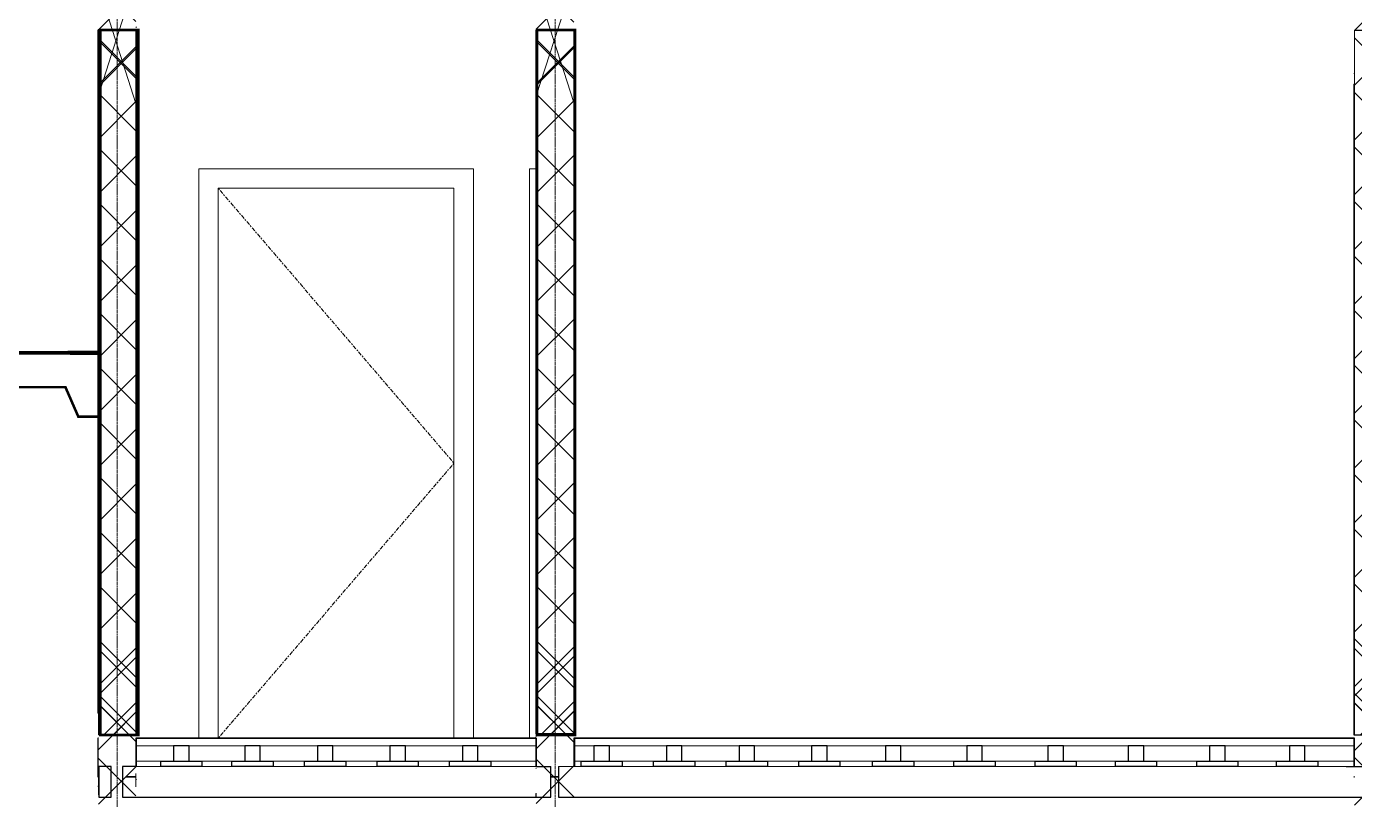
# Model space of a CAD drawing. Header units: inches. Extents: x -2431 to 214825, y 3 to 92804.
# Drawn here: x 163076 to 168230, y 32803 to 35803 of the extents above; entities that cross this region are included whole.
import ezdxf

# ---------------------------------------------------------------- set-up
doc = ezdxf.new("R2010")
doc.units = ezdxf.units.IN
doc.header["$MEASUREMENT"] = 0
doc.linetypes.add('Линия сетки', pattern=[22.224999999999994, 12.7, -3.174999999999999, 3.174999999999999, -3.174999999999999])
doc.linetypes.add('Центр', pattern=[31.749999999999996, 6.349999999999999, -4.7625, 15.875, -4.7625])
for name, color, linetype, lineweight in [('A-DOOR', 250, 'Continuous', 9), ('A-DOOR-FRAM', 250, 'Continuous', 18), ('A-FLOR', 250, 'Continuous', 9), ('A-WALL', 250, 'Continuous', 9), ('A-WALL-PATT', 250, 'Continuous', 25), ('S-GRID', 250, 'Continuous', 9)]:
    doc.layers.add(name, color=color, linetype=linetype, lineweight=lineweight)
pattern_1 = [(45, (164716.2814225166, 29690.74681734701), (-251.4471713899363, 251.4471713899363), []), (45, (164716.2814225166, 30071.74681734701), (-251.4471713899363, 251.4471713899363), [])]
pattern_2 = [(45, (164716.2814225166, 29690.74681734701), (-106.0660171779821, 106.0660171779821), []), (135, (164716.2814225166, 29690.74681734701), (-106.0660171779821, -106.0660171779821), [])]
pattern_3 = [(45, (164716.2814225166, 29090.74681734701), (-251.4471713899363, 251.4471713899363), []), (45, (164716.2814225166, 29471.74681734701), (-251.4471713899363, 251.4471713899363), [])]
pattern_4 = [(45, (164716.2814225166, 29090.74681734701), (-106.0660171779821, 106.0660171779821), []), (135, (164716.2814225166, 29090.74681734701), (-106.0660171779821, -106.0660171779821), [])]

# ---------------------------------------------------------------- blocks, each defined once
blk = doc.blocks.new('Одиночные-Щитовые - 0915 x 2134 мм-348962-Сечение 0')
at = {"layer": 'A-DOOR', "linetype": 'Центр'}
for p, q in [((-5142.589691944655, 2134), (-4227.589691944655, 1067)), ((-4227.589691944655, 1067), (-5142.589691944656, -1.353583911622991e-13))]:
    blk.add_line(p, q, dxfattribs=at)
at = {"layer": 'A-DOOR-FRAM', "lineweight": 9}
for p, q in [((-5218.589691944656, 2209.999999999999), (-5218.589691944656, 0)), ((-4151.589691944657, 2209.999999999999), (-5218.589691944656, 2209.999999999999)), ((-4151.589691944657, 0), (-4151.589691944657, 2209.999999999999)), ((-5142.589691944656, 0), (-5142.589691944656, 2134.000000000002)), ((-5142.589691944656, 2134.000000000002), (-4227.589691944657, 2134.000000000002)), ((-4227.589691944657, 2134.000000000002), (-4227.589691944657, 0))]:
    blk.add_line(p, q, dxfattribs=at)
blk = doc.blocks.new('Одиночные-Щитовые - 0915 x 2134 мм-348958-Сечение 0')
at = {"layer": 'A-DOOR-FRAM', "lineweight": 9}
for p, q in [((-3935.089691944609, 0), (-3935.089691944609, 2209.999999999999)), ((-3935.089691944609, 2209.999999999999), (-3910.089691944614, 2209.999999999999))]:
    blk.add_line(p, q, dxfattribs=at)

msp = doc.modelspace()

# ---------------------------------------------------------------- hatches: boundary and pattern name
at = {"layer": 'A-WALL-PATT', "lineweight": 9}
h = msp.add_hatch(dxfattribs=at)
h.set_pattern_fill('FP_3', color=256, style=0, pattern_type=2)
h.set_pattern_definition(pattern_3)
h.paths.add_polyline_path([(163352.447730572, 33040.74681734707), (163354.447730572, 33040.74681734707), (163354.447730572, 36640.74681734707), (163352.447730572, 36640.74681734707), (163352.447730572, 33818.3510352773)], flags=0)
h = msp.add_hatch(dxfattribs=at)
h.set_pattern_fill('FP_3', color=256, style=0, pattern_type=2)
h.set_pattern_definition(pattern_3)
h.paths.add_polyline_path([(163500.447730572, 33040.74681734707), (163502.447730572, 33040.74681734707), (163502.447730572, 36640.74681734707), (163500.447730572, 36640.74681734707), (163500.447730572, 33818.3510352773)], flags=0)
h = msp.add_hatch(dxfattribs=at)
h.set_pattern_fill('FP_3', color=256, style=0, pattern_type=2)
h.set_pattern_definition(pattern_3)
h.paths.add_polyline_path([(165052.447730572, 33040.74681734707), (165054.447730572, 33040.74681734707), (165054.447730572, 36640.74681734707), (165052.447730572, 36640.74681734707), (165052.447730572, 35577.03638742311)], flags=0)
h = msp.add_hatch(dxfattribs=at)
h.set_pattern_fill('FP_3', color=256, style=0, pattern_type=2)
h.set_pattern_definition(pattern_3)
h.paths.add_polyline_path([(165200.447730572, 33040.74681734707), (165202.447730572, 33040.74681734707), (165202.447730572, 36640.74681734707), (165200.447730572, 36640.74681734707), (165200.447730572, 35577.03638742311)], flags=0)
h = msp.add_hatch(dxfattribs=at)
h.set_pattern_fill('FP_3', color=256, style=0, pattern_type=2)
h.set_pattern_definition(pattern_3)
h.paths.add_polyline_path([(168228.3306247166, 33040.74681734707), (168230.3306247166, 33040.74681734707), (168230.3306247166, 36640.74681734707), (168228.3306247166, 36640.74681734707), (168228.3306247166, 35577.03638742311)], flags=0)
h = msp.add_hatch(dxfattribs=at)
h.set_pattern_fill('FP_2', color=256, style=0, pattern_type=2)
h.set_pattern_definition(pattern_4)
h.paths.add_polyline_path([(163500.447730572, 36388.9989342253), (163354.447730572, 36388.9989342253), (163354.447730572, 33053.20426850743), (163500.447730572, 33053.20426850743)])
h.paths.add_polyline_path([(163355.883689857, 36490.74681734707), (163404.2844127769, 36490.74681734707), (163404.2844127769, 36530.74681734713), (163355.883689857, 36530.74681734713)])
h = msp.add_hatch(dxfattribs=at)
h.set_pattern_fill('FP_2', color=256, style=0, pattern_type=2)
h.set_pattern_definition(pattern_4)
h.paths.add_polyline_path([(165200.447730572, 36388.9989342225), (165054.447730572, 36388.9989342225), (165054.447730572, 33056.89903738286), (165200.4477305721, 33056.89903738291)])
h = msp.add_hatch(dxfattribs=at)
h.set_pattern_fill('FP_2', color=256, style=0, pattern_type=2)
h.set_pattern_definition(pattern_4)
h.paths.add_polyline_path([(168376.3306247166, 36388.9989342253), (168230.3306247166, 36388.9989342253), (168230.3306247166, 33053.20426850743), (168376.3306247166, 33053.20426850743)])
h = msp.add_hatch(dxfattribs=at)
h.set_pattern_fill('FP_3', color=256, style=0, pattern_type=2)
h.set_pattern_definition(pattern_1)
h.paths.add_polyline_path([(163352.447730572, 30040.74681734707), (163354.447730572, 30040.74681734707), (163354.447730572, 33640.74681734707), (163352.447730572, 33640.74681734707), (163352.447730572, 30900.98033098568)], flags=0)
h = msp.add_hatch(dxfattribs=at)
h.set_pattern_fill('FP_3', color=256, style=0, pattern_type=2)
h.set_pattern_definition(pattern_1)
h.paths.add_polyline_path([(163500.447730572, 30040.74681734707), (163502.447730572, 30040.74681734707), (163502.447730572, 33640.74681734707), (163500.447730572, 33640.74681734707), (163500.447730572, 30900.98033098568)], flags=0)
h = msp.add_hatch(dxfattribs=at)
h.set_pattern_fill('FP_3', color=256, style=0, pattern_type=2)
h.set_pattern_definition(pattern_1)
h.paths.add_polyline_path([(165052.447730572, 30040.74681734707), (165054.447730572, 30040.74681734707), (165054.447730572, 33640.74681734707), (165052.447730572, 33640.74681734707), (165052.447730572, 32659.66568313149)], flags=0)
h = msp.add_hatch(dxfattribs=at)
h.set_pattern_fill('FP_3', color=256, style=0, pattern_type=2)
h.set_pattern_definition(pattern_1)
h.paths.add_polyline_path([(165200.447730572, 30040.74681734707), (165202.447730572, 30040.74681734707), (165202.447730572, 33640.74681734707), (165200.447730572, 33640.74681734707), (165200.447730572, 32659.66568313149)], flags=0)
h = msp.add_hatch(dxfattribs=at)
h.set_pattern_fill('FP_3', color=256, style=0, pattern_type=2)
h.set_pattern_definition(pattern_1)
h.paths.add_polyline_path([(168228.3306247166, 30040.74681734707), (168230.3306247166, 30040.74681734707), (168230.3306247166, 33640.74681734707), (168228.3306247166, 33640.74681734707), (168228.3306247166, 32659.66568313149)], flags=0)
h = msp.add_hatch(dxfattribs=at)
h.set_pattern_fill('FP_2', color=256, style=0, pattern_type=2)
h.set_pattern_definition(pattern_2)
h.paths.add_polyline_path([(163500.447730572, 33388.9989342253), (163354.447730572, 33388.9989342253), (163354.447730572, 30053.20426850743), (163500.447730572, 30053.20426850743)])
h.paths.add_polyline_path([(163355.883689857, 33490.74681734707), (163404.2844127769, 33490.74681734707), (163404.2844127769, 33530.74681734713), (163355.883689857, 33530.74681734713)])
h = msp.add_hatch(dxfattribs=at)
h.set_pattern_fill('FP_2', color=256, style=0, pattern_type=2)
h.set_pattern_definition(pattern_2)
h.paths.add_polyline_path([(168376.3306247166, 33388.9989342253), (168230.3306247166, 33388.9989342253), (168230.3306247166, 30053.20426850743), (168376.3306247166, 30053.20426850743)])
h.paths.add_polyline_path([(168230.3306247165, 33490.74681734707), (168282.1610656981, 33490.74681734707), (168282.1610656981, 33530.74681734713), (168230.3306247166, 33530.74681734707)])
h = msp.add_hatch(dxfattribs=at)
h.set_pattern_fill('FP_2', color=256, style=0, pattern_type=2)
h.set_pattern_definition(pattern_2)
h.paths.add_polyline_path([(165200.447730572, 33388.99893422244), (165054.447730572, 33388.99893422244), (165054.447730572, 30056.89903738286), (165200.4477305721, 30056.89903738291)])

# ---------------------------------------------------------------- linework, layer by layer
for p, q in [((163502.447730572, 35788.9989342253), (163352.447730572, 35788.9989342253)), ((165054.447730572, 35788.9989342225), (165052.447730572, 35788.9989342225)), ((165054.447730572, 35788.9989342225), (165200.447730572, 35788.9989342225)), ((165200.447730572, 35788.9989342225), (165202.4477305721, 35788.99893422244)), ((168230.3306247166, 35788.9989342253), (168378.3306247166, 35788.9989342253)), ((163502.447730572, 33053.20426850743), (163354.447730572, 33053.20426850743)), ((168228.3306247166, 33053.20426850743), (168378.3306247166, 33053.20426850743)), ((163502.447730572, 33040.74681734707), (165054.4477305721, 33040.74681734707)), ((163646.5718784914, 33010.74681734992), (163646.5718784914, 32950.74681734992)), ((163706.5718784914, 33010.74681734992), (163646.5718784914, 33010.74681734992)), ((163706.5718784913, 33010.74681734992), (163646.5718784913, 33010.74681734992)), ((163646.5718784913, 33010.74681734992), (163646.5718784913, 32950.74681734992)), ((163706.5718784914, 32950.74681734992), (163706.5718784914, 33010.74681734992)), ((163706.5718784913, 32950.74681734992), (163706.5718784913, 33010.74681734992)), ((163982.9419795679, 33010.74681734986), (163922.9419795679, 33010.74681734986)), ((163922.9419795679, 33010.74681734986), (163922.9419795679, 32950.74681734986)), ((163982.9419795678, 33010.74681734986), (163922.9419795678, 33010.74681734986)), ((163922.9419795678, 33010.74681734986), (163922.9419795678, 32950.74681734986)), ((163982.9419795679, 32950.74681734986), (163982.9419795679, 33010.74681734986)), ((163982.9419795678, 32950.74681734986), (163982.9419795678, 33010.74681734986)), ((164264.5829941634, 33010.74681734986), (164204.5829941634, 33010.74681734986)), ((164204.5829941634, 33010.74681734986), (164204.5829941634, 32950.74681734986)), ((164264.5829941633, 33010.74681734986), (164204.5829941633, 33010.74681734986)), ((164204.5829941633, 33010.74681734986), (164204.5829941633, 32950.74681734986)), ((164264.5829941634, 32950.74681734986), (164264.5829941634, 33010.74681734986)), ((164264.5829941633, 32950.74681734986), (164264.5829941633, 33010.74681734986)), ((164546.2240087591, 33010.7468173526), (164486.2240087591, 33010.7468173526)), ((164486.2240087591, 33010.7468173526), (164486.2240087591, 32950.7468173526)), ((164546.224008759, 33010.7468173526), (164486.224008759, 33010.7468173526)), ((164486.224008759, 33010.7468173526), (164486.224008759, 32950.7468173526)), ((164546.2240087591, 32950.7468173526), (164546.2240087591, 33010.7468173526)), ((164546.224008759, 32950.7468173526), (164546.224008759, 33010.7468173526)), ((164827.8650233546, 33010.74681735528), (164767.8650233546, 33010.74681735528)), ((164767.8650233546, 33010.74681735528), (164767.8650233546, 32950.74681735528)), ((164827.8650233545, 33010.74681735528), (164767.8650233545, 33010.74681735528)), ((164767.8650233545, 33010.74681735528), (164767.8650233545, 32950.74681735528)), ((164827.8650233546, 32950.74681735528), (164827.8650233546, 33010.74681735528)), ((164827.8650233545, 32950.74681735528), (164827.8650233545, 33010.74681735528)), ((165052.447730572, 33040.74681734707), (165054.447730572, 33040.74681734707)), ((165054.4477305721, 33040.74681734707), (165054.4477305721, 32930.74681734707)), ((165054.447730572, 33040.74681734707), (165054.4477305721, 32930.74681734707)), ((165202.447730572, 33040.74681734713), (168228.3306247167, 33040.74681734707)), ((165202.447730572, 33040.74681734713), (168228.3306247166, 33040.74681734707)), ((165202.447730572, 33040.74681734707), (165202.4477305721, 32930.74681734713)), ((165202.4477305721, 33040.74681734707), (165202.4477305722, 32930.74681734713)), ((165338.0829941637, 33010.74681734986), (165278.0829941637, 33010.74681734986)), ((165278.0829941637, 33010.74681734986), (165278.0829941637, 32950.74681734986)), ((165338.0829941636, 33010.74681734986), (165278.0829941636, 33010.74681734986)), ((165278.0829941636, 33010.74681734986), (165278.0829941636, 32950.74681734986)), ((165338.0829941637, 32950.74681734986), (165338.0829941637, 33010.74681734986)), ((165338.0829941636, 32950.74681734986), (165338.0829941636, 33010.74681734986)), ((165619.7240087592, 33010.74681734986), (165559.7240087592, 33010.74681734986)), ((165559.7240087592, 33010.74681734986), (165559.7240087592, 32950.74681734986)), ((165619.7240087591, 33010.74681734986), (165559.7240087591, 33010.74681734986)), ((165559.7240087591, 33010.74681734986), (165559.7240087591, 32950.74681734986)), ((165619.7240087592, 32950.74681734986), (165619.7240087592, 33010.74681734986)), ((165619.7240087591, 32950.74681734986), (165619.7240087591, 33010.74681734986)), ((165901.3650233548, 33010.7468173526), (165841.3650233548, 33010.7468173526)), ((165841.3650233548, 33010.7468173526), (165841.3650233548, 32950.7468173526)), ((165901.3650233547, 33010.7468173526), (165841.3650233547, 33010.7468173526)), ((165841.3650233547, 33010.7468173526), (165841.3650233547, 32950.7468173526)), ((165901.3650233548, 32950.7468173526), (165901.3650233548, 33010.7468173526)), ((165901.3650233547, 32950.7468173526), (165901.3650233547, 33010.7468173526)), ((166183.0060379503, 33010.74681735528), (166123.0060379503, 33010.74681735528)), ((166123.0060379503, 33010.74681735528), (166123.0060379503, 32950.74681735528)), ((166183.0060379502, 33010.74681735528), (166123.0060379502, 33010.74681735528)), ((166123.0060379502, 33010.74681735528), (166123.0060379502, 32950.74681735528)), ((166183.0060379503, 32950.74681735528), (166183.0060379503, 33010.74681735528)), ((166183.0060379502, 32950.74681735528), (166183.0060379502, 33010.74681735528)), ((166469.5887451678, 33010.74681734707), (166409.5887451678, 33010.74681734707)), ((166409.5887451678, 33010.74681734707), (166409.5887451678, 32950.74681734707)), ((166469.5887451677, 33010.74681734707), (166409.5887451677, 33010.74681734707)), ((166409.5887451677, 33010.74681734707), (166409.5887451677, 32950.74681734707)), ((166469.5887451678, 32950.74681734707), (166469.5887451678, 33010.74681734707)), ((166469.5887451677, 32950.74681734707), (166469.5887451677, 33010.74681734707)), ((166785.0887451678, 33010.74681734608), (166725.0887451678, 33010.74681734608)), ((166725.0887451678, 33010.74681734608), (166725.0887451678, 32950.74681734608)), ((166785.0887451677, 33010.74681734602), (166725.0887451677, 33010.74681734602)), ((166725.0887451677, 33010.74681734602), (166725.0887451677, 32950.74681734608)), ((166785.0887451678, 32950.74681734608), (166785.0887451678, 33010.74681734608)), ((166785.0887451677, 32950.74681734608), (166785.0887451677, 33010.74681734602)), ((167100.5887451678, 33010.74681734707), (167040.5887451678, 33010.74681734707)), ((167040.5887451678, 33010.74681734707), (167040.5887451678, 32950.74681734707)), ((167100.5887451677, 33010.74681734707), (167040.5887451677, 33010.74681734707)), ((167040.5887451677, 33010.74681734707), (167040.5887451677, 32950.74681734707)), ((167100.5887451678, 32950.74681734707), (167100.5887451678, 33010.74681734707)), ((167100.5887451677, 32950.74681734707), (167100.5887451677, 33010.74681734707)), ((167412.5743739889, 33010.74681734608), (167352.5743739889, 33010.74681734608)), ((167352.5743739889, 33010.74681734608), (167352.5743739889, 32950.74681734608)), ((167412.5743739888, 33010.74681734602), (167352.5743739888, 33010.74681734602)), ((167352.5743739888, 33010.74681734602), (167352.5743739888, 32950.74681734608)), ((167412.5743739889, 32950.74681734608), (167412.5743739889, 33010.74681734608)), ((167412.5743739888, 32950.74681734608), (167412.5743739888, 33010.74681734602)), ((167728.0743739889, 33010.74681734707), (167668.0743739889, 33010.74681734707)), ((167668.0743739889, 33010.74681734707), (167668.0743739889, 32950.74681734707)), ((167728.0743739888, 33010.74681734707), (167668.0743739888, 33010.74681734707)), ((167668.0743739888, 33010.74681734707), (167668.0743739888, 32950.74681734707)), ((167728.0743739889, 32950.74681734707), (167728.0743739889, 33010.74681734707)), ((167728.0743739888, 32950.74681734707), (167728.0743739888, 33010.74681734707)), ((168037.6963365099, 33010.74681734701), (167977.6963365099, 33010.74681734701)), ((167977.6963365099, 33010.74681734701), (167977.6963365099, 32950.74681734701)), ((168037.6963365099, 32950.74681734701), (168037.6963365099, 33010.74681734701)), ((163596.5718784914, 32950.74681734992), (163756.5718784914, 32950.74681734992)), ((163596.5718784914, 32930.74681734992), (163596.5718784914, 32950.74681734992)), ((163596.5718784913, 32950.74681734992), (163756.5718784913, 32950.74681734992)), ((163596.5718784913, 32930.74681734992), (163596.5718784913, 32950.74681734992)), ((163646.5718784914, 32950.74681734992), (163706.5718784914, 32950.74681734992)), ((163646.5718784913, 32950.74681734992), (163706.5718784913, 32950.74681734992)), ((163756.5718784914, 32950.74681734992), (163756.5718784914, 32930.74681734992)), ((163756.5718784913, 32950.74681734992), (163756.5718784913, 32930.74681734992)), ((163872.9419795679, 32950.74681734986), (164032.9419795679, 32950.74681734986)), ((163872.9419795679, 32930.74681734986), (163872.9419795679, 32950.74681734986)), ((163872.9419795678, 32930.74681734986), (163872.9419795678, 32950.74681734986)), ((163872.9419795678, 32950.74681734986), (164032.9419795678, 32950.74681734986)), ((163922.9419795679, 32950.74681734986), (163982.9419795679, 32950.74681734986)), ((163922.9419795678, 32950.74681734986), (163982.9419795678, 32950.74681734986)), ((164032.9419795679, 32950.74681734986), (164032.9419795679, 32930.74681734986)), ((164032.9419795678, 32950.74681734986), (164032.9419795678, 32930.74681734986)), ((164154.5829941634, 32950.74681734986), (164314.5829941634, 32950.74681734986)), ((164154.5829941634, 32930.74681734986), (164154.5829941634, 32950.74681734986)), ((164154.5829941633, 32950.74681734986), (164314.5829941633, 32950.74681734986)), ((164154.5829941633, 32930.74681734986), (164154.5829941633, 32950.74681734986)), ((164204.5829941634, 32950.74681734986), (164264.5829941634, 32950.74681734986)), ((164204.5829941633, 32950.74681734986), (164264.5829941633, 32950.74681734986)), ((164314.5829941634, 32950.74681734986), (164314.5829941634, 32930.74681734986)), ((164314.5829941633, 32950.74681734986), (164314.5829941633, 32930.74681734986)), ((164436.2240087591, 32950.7468173526), (164596.2240087591, 32950.7468173526)), ((164436.2240087591, 32930.7468173526), (164436.2240087591, 32950.7468173526)), ((164436.224008759, 32950.7468173526), (164596.224008759, 32950.7468173526)), ((164436.224008759, 32930.7468173526), (164436.224008759, 32950.7468173526)), ((164486.2240087591, 32950.7468173526), (164546.2240087591, 32950.7468173526)), ((164486.224008759, 32950.7468173526), (164546.224008759, 32950.7468173526)), ((164596.2240087591, 32950.7468173526), (164596.2240087591, 32930.7468173526)), ((164596.224008759, 32950.7468173526), (164596.224008759, 32930.7468173526)), ((164717.8650233546, 32950.74681735528), (164877.8650233546, 32950.74681735528)), ((164717.8650233546, 32930.74681735528), (164717.8650233546, 32950.74681735528)), ((164717.8650233545, 32950.74681735528), (164877.8650233545, 32950.74681735528)), ((164717.8650233545, 32930.74681735528), (164717.8650233545, 32950.74681735528)), ((164767.8650233546, 32950.74681735528), (164827.8650233546, 32950.74681735528)), ((164767.8650233545, 32950.74681735528), (164827.8650233545, 32950.74681735528)), ((164877.8650233546, 32950.74681735528), (164877.8650233546, 32930.74681735528)), ((164877.8650233545, 32950.74681735528), (164877.8650233545, 32930.74681735528)), ((165228.0829941637, 32950.74681734986), (165388.0829941637, 32950.74681734986)), ((165228.0829941637, 32930.74681734986), (165228.0829941637, 32950.74681734986)), ((165228.0829941636, 32950.74681734986), (165388.0829941636, 32950.74681734986)), ((165228.0829941636, 32930.74681734986), (165228.0829941636, 32950.74681734986)), ((165278.0829941637, 32950.74681734986), (165338.0829941637, 32950.74681734986)), ((165278.0829941636, 32950.74681734986), (165338.0829941636, 32950.74681734986)), ((165388.0829941637, 32950.74681734986), (165388.0829941637, 32930.74681734986)), ((165388.0829941636, 32950.74681734986), (165388.0829941636, 32930.74681734986)), ((165509.7240087592, 32950.74681734986), (165669.7240087592, 32950.74681734986)), ((165509.7240087592, 32930.74681734986), (165509.7240087592, 32950.74681734986)), ((165509.7240087591, 32950.74681734986), (165669.7240087591, 32950.74681734986)), ((165509.7240087591, 32930.74681734986), (165509.7240087591, 32950.74681734986)), ((165559.7240087592, 32950.74681734986), (165619.7240087592, 32950.74681734986)), ((165559.7240087591, 32950.74681734986), (165619.7240087591, 32950.74681734986)), ((165669.7240087592, 32950.74681734986), (165669.7240087592, 32930.74681734986)), ((165669.7240087591, 32950.74681734986), (165669.7240087591, 32930.74681734986)), ((165791.3650233548, 32950.7468173526), (165951.3650233548, 32950.7468173526)), ((165791.3650233548, 32930.7468173526), (165791.3650233548, 32950.7468173526)), ((165791.3650233547, 32950.7468173526), (165951.3650233547, 32950.7468173526)), ((165791.3650233547, 32930.7468173526), (165791.3650233547, 32950.7468173526)), ((165841.3650233548, 32950.7468173526), (165901.3650233548, 32950.7468173526)), ((165841.3650233547, 32950.7468173526), (165901.3650233547, 32950.7468173526)), ((165951.3650233548, 32950.7468173526), (165951.3650233548, 32930.7468173526)), ((165951.3650233547, 32950.7468173526), (165951.3650233547, 32930.7468173526)), ((166073.0060379503, 32950.74681735528), (166233.0060379503, 32950.74681735528)), ((166073.0060379503, 32930.74681735528), (166073.0060379503, 32950.74681735528)), ((166073.0060379502, 32950.74681735528), (166233.0060379502, 32950.74681735528)), ((166073.0060379502, 32930.74681735528), (166073.0060379502, 32950.74681735528)), ((166123.0060379503, 32950.74681735528), (166183.0060379503, 32950.74681735528)), ((166123.0060379502, 32950.74681735528), (166183.0060379502, 32950.74681735528)), ((166233.0060379503, 32950.74681735528), (166233.0060379503, 32930.74681735528)), ((166233.0060379502, 32950.74681735528), (166233.0060379502, 32930.74681735528)), ((166359.5887451678, 32950.74681734707), (166519.5887451678, 32950.74681734707)), ((166359.5887451678, 32930.74681734707), (166359.5887451678, 32950.74681734707)), ((166359.5887451677, 32950.74681734707), (166519.5887451677, 32950.74681734707)), ((166359.5887451677, 32930.74681734707), (166359.5887451677, 32950.74681734707)), ((166409.5887451678, 32950.74681734707), (166469.5887451678, 32950.74681734707)), ((166409.5887451677, 32950.74681734707), (166469.5887451677, 32950.74681734707)), ((166519.5887451678, 32950.74681734707), (166519.5887451678, 32930.74681734707)), ((166519.5887451677, 32950.74681734707), (166519.5887451677, 32930.74681734707)), ((166675.0887451678, 32950.74681734608), (166835.0887451678, 32950.74681734608)), ((166675.0887451678, 32930.74681734602), (166675.0887451678, 32950.74681734608)), ((166675.0887451677, 32950.74681734608), (166835.0887451677, 32950.74681734608)), ((166675.0887451677, 32930.74681734602), (166675.0887451677, 32950.74681734608)), ((166725.0887451678, 32950.74681734608), (166785.0887451678, 32950.74681734608)), ((166725.0887451677, 32950.74681734608), (166785.0887451677, 32950.74681734608)), ((166835.0887451678, 32950.74681734608), (166835.0887451678, 32930.74681734602)), ((166835.0887451677, 32950.74681734608), (166835.0887451677, 32930.74681734602)), ((166990.5887451678, 32950.74681734707), (167150.5887451678, 32950.74681734707)), ((166990.5887451678, 32930.74681734707), (166990.5887451678, 32950.74681734707)), ((166990.5887451677, 32950.74681734707), (167150.5887451677, 32950.74681734707)), ((166990.5887451677, 32930.74681734707), (166990.5887451677, 32950.74681734707)), ((167040.5887451678, 32950.74681734707), (167100.5887451678, 32950.74681734707)), ((167040.5887451677, 32950.74681734707), (167100.5887451677, 32950.74681734707)), ((167150.5887451678, 32950.74681734707), (167150.5887451678, 32930.74681734707)), ((167150.5887451677, 32950.74681734707), (167150.5887451677, 32930.74681734707)), ((167302.5743739889, 32950.74681734608), (167462.5743739889, 32950.74681734608)), ((167302.5743739889, 32930.74681734602), (167302.5743739889, 32950.74681734608)), ((167302.5743739888, 32950.74681734608), (167462.5743739888, 32950.74681734608)), ((167302.5743739888, 32930.74681734602), (167302.5743739888, 32950.74681734608)), ((167352.5743739889, 32950.74681734608), (167412.5743739889, 32950.74681734608)), ((167352.5743739888, 32950.74681734608), (167412.5743739888, 32950.74681734608)), ((167462.5743739889, 32950.74681734608), (167462.5743739889, 32930.74681734602)), ((167462.5743739888, 32950.74681734608), (167462.5743739888, 32930.74681734602)), ((167618.0743739889, 32950.74681734707), (167778.0743739889, 32950.74681734707)), ((167618.0743739889, 32930.74681734707), (167618.0743739889, 32950.74681734707)), ((167618.0743739888, 32950.74681734707), (167778.0743739888, 32950.74681734707)), ((167618.0743739888, 32930.74681734707), (167618.0743739888, 32950.74681734707)), ((167668.0743739889, 32950.74681734707), (167728.0743739889, 32950.74681734707)), ((167668.0743739888, 32950.74681734707), (167728.0743739888, 32950.74681734707)), ((167778.0743739889, 32950.74681734707), (167778.0743739889, 32930.74681734707)), ((167778.0743739888, 32950.74681734707), (167778.0743739888, 32930.74681734707)), ((167927.69633651, 32950.74681734701), (168087.69633651, 32950.74681734701)), ((167927.69633651, 32930.74681734701), (167927.69633651, 32950.74681734701)), ((167927.6963365099, 32950.74681734701), (168087.6963365099, 32950.74681734701)), ((167927.6963365099, 32930.74681734701), (167927.6963365099, 32950.74681734701)), ((167977.6963365099, 32950.74681734701), (168037.6963365099, 32950.74681734701)), ((168087.69633651, 32950.74681734701), (168087.69633651, 32930.74681734701)), ((168087.6963365099, 32950.74681734701), (168087.6963365099, 32930.74681734701)), ((163404.2844127769, 32930.74681734713), (163355.883689857, 32930.74681734713)), ((163355.883689857, 32930.74681734713), (163355.883689857, 32811.67644874461)), ((163404.2844127769, 32811.67644874461), (163404.2844127769, 32930.74681734713)), ((163502.447730572, 32930.74681734713), (163448.7328049132, 32930.74681734713)), ((163448.7328049132, 32930.74681734713), (163448.7328049132, 32811.36464429961)), ((163756.5718784914, 32930.74681734992), (163596.5718784914, 32930.74681734992)), ((163756.5718784913, 32930.74681734992), (163596.5718784913, 32930.74681734992)), ((164032.9419795679, 32930.74681734986), (163872.9419795679, 32930.74681734986)), ((164032.9419795678, 32930.74681734986), (163872.9419795678, 32930.74681734986)), ((164314.5829941634, 32930.74681734986), (164154.5829941634, 32930.74681734986)), ((164314.5829941633, 32930.74681734986), (164154.5829941633, 32930.74681734986)), ((164596.2240087591, 32930.7468173526), (164436.2240087591, 32930.7468173526)), ((164596.224008759, 32930.7468173526), (164436.224008759, 32930.7468173526)), ((164877.8650233546, 32930.74681735528), (164717.8650233546, 32930.74681735528)), ((164877.8650233545, 32930.74681735528), (164717.8650233545, 32930.74681735528)), ((165054.4477305721, 32930.74681734707), (165111.0355341841, 32930.74681734707)), ((165111.0355341841, 32811.36464429961), (165111.0355341841, 32930.74681734707)), ((165140.6390425664, 32930.74681734713), (165140.6390425664, 32811.36464429961)), ((165202.4477305721, 32930.74681734713), (165200.447730572, 32930.74681734713)), ((165388.0829941637, 32930.74681734986), (165228.0829941637, 32930.74681734986)), ((165388.0829941636, 32930.74681734986), (165228.0829941636, 32930.74681734986)), ((165669.7240087592, 32930.74681734986), (165509.7240087592, 32930.74681734986)), ((165669.7240087591, 32930.74681734986), (165509.7240087591, 32930.74681734986)), ((165951.3650233548, 32930.7468173526), (165791.3650233548, 32930.7468173526)), ((165951.3650233547, 32930.7468173526), (165791.3650233547, 32930.7468173526)), ((166233.0060379503, 32930.74681735528), (166073.0060379503, 32930.74681735528)), ((166233.0060379502, 32930.74681735528), (166073.0060379502, 32930.74681735528)), ((166519.5887451678, 32930.74681734707), (166359.5887451678, 32930.74681734707)), ((166519.5887451677, 32930.74681734707), (166359.5887451677, 32930.74681734707)), ((166835.0887451678, 32930.74681734602), (166675.0887451678, 32930.74681734602)), ((166835.0887451677, 32930.74681734602), (166675.0887451677, 32930.74681734602)), ((167150.5887451678, 32930.74681734707), (166990.5887451678, 32930.74681734707)), ((167150.5887451677, 32930.74681734707), (166990.5887451677, 32930.74681734707)), ((167462.5743739889, 32930.74681734602), (167302.5743739889, 32930.74681734602)), ((167462.5743739888, 32930.74681734602), (167302.5743739888, 32930.74681734602)), ((167778.0743739889, 32930.74681734707), (167618.0743739889, 32930.74681734707)), ((167778.0743739888, 32930.74681734707), (167618.0743739888, 32930.74681734707)), ((168087.69633651, 32930.74681734701), (167927.69633651, 32930.74681734701)), ((168087.6963365099, 32930.74681734701), (167927.6963365099, 32930.74681734701)), ((168198.4076117045, 32930.74681734701), (168282.1610656981, 32930.74681734713)), ((163355.883689857, 32811.67644874461), (163404.2844127769, 32811.67644874461)), ((163448.7328049132, 32811.36464429961), (165111.0355341841, 32811.36464429961)), ((165140.6390425664, 32811.36464429961), (168282.1610656983, 32811.36464429961))]:
    msp.add_line(p, q)
at = {"lineweight": 0}
for p, q in [((163502.447730572, 33010.74681734713), (165054.4477305721, 33010.74681734707)), ((163502.447730572, 33010.74681734713), (165054.447730572, 33010.74681734707)), ((165202.447730572, 33010.74681734713), (168228.3306247167, 33010.74681734707)), ((165202.447730572, 33010.74681734713), (168228.3306247166, 33010.74681734707)), ((163500.447730572, 32950.74681734713), (165054.4477305721, 32950.74681734707)), ((163500.447730572, 32950.74681734713), (165054.447730572, 32950.74681734707)), ((165202.447730572, 32950.74681734713), (168230.3306247167, 32950.74681734701)), ((165202.447730572, 32950.74681734713), (168230.3306247166, 32950.74681734701)), ((163502.447730572, 32930.74681734713), (165054.4477305721, 32930.74681734707)), ((163502.447730572, 32930.74681734713), (165054.447730572, 32930.74681734707)), ((165140.6390425664, 32930.74681734701), (168228.3306247166, 32930.74681734701)), ((165202.447730572, 32930.74681734713), (168228.3306247167, 32930.74681734701))]:
    msp.add_line(p, q, dxfattribs=at)
at = {"const_width": 10}
for points in [[(163510.0002155265, 33053.03327292891), (163362.0002155265, 33053.03327292891), (163362.0002155265, 35788.82793864683), (163510.0002155265, 35788.82793864683), (163510.0002155265, 33053.03327292891)], [(165204.7790417857, 33053.03327292902), (165056.7790417857, 33053.03327292902), (165056.7790417857, 35788.82793864695), (165204.7790417857, 35788.82793864695), (165204.7790417857, 33053.03327292902)], [(161889.8821786576, 34244.13715937369), (161889.8821786576, 34537.88836796351), (163362.0002155261, 34537.97055464316), (163362.0002155271, 34287.98485521177)], [(163362.0002155271, 34287.98485521177), (163276.8203101755, 34287.98485521177), (163226.6860906087, 34402.87136510302), (162103.2259978142, 34402.79209369185), (162022.0841618338, 34244.13715937363)]]:
    msp.add_lwpolyline(points, dxfattribs=at)
msp.add_lwpolyline([(162022.0841618338, 34244.13715937363), (162103.2259978142, 34402.79209369185), (163226.6860906087, 34402.87136510302), (163276.8203101755, 34287.98485521177), (163362.0002155271, 34287.98485521177), (163362.0002155261, 34537.97055464316), (161889.8821786576, 34537.88836796351)])
msp.add_lwpolyline([(162022.0841618338, 34244.13715937363), (162103.2259978142, 34402.79209369185), (163226.6860906087, 34402.87136510302), (163276.8203101755, 34287.98485521177), (163362.0002155271, 34287.98485521177), (163362.0002155261, 34537.97055464316), (161889.8821786576, 34537.88836796351)])
at = {"layer": 'A-DOOR', "linetype": 'Центр'}
msp.add_line((164734.947730572, 34107.74681734707), (163819.947730572, 33040.74681734707), dxfattribs=at)
at = {"layer": 'A-DOOR-FRAM', "lineweight": 9}
for p, q in [((163743.947730572, 35250.74681734707), (163743.947730572, 33040.74681734707)), ((164810.947730572, 33040.74681734707), (164810.947730572, 35250.74681734707)), ((165027.447730572, 33040.74681734707), (165027.447730572, 35250.74681734707)), ((163819.947730572, 33040.74681734707), (163819.947730572, 35174.74681734707)), ((164734.947730572, 35174.74681734707), (164734.947730572, 33040.74681734707))]:
    msp.add_line(p, q, dxfattribs=at)
at = {"layer": 'A-FLOR', "lineweight": 35}
for p, q in [((163354.447730572, 33040.74681734707), (163352.447730572, 33040.74681734707)), ((165054.447730572, 33040.74681734713), (163500.447730572, 33040.74681734707)), ((168230.3306247166, 33040.74681734707), (165200.4477305721, 33040.74681734713)), ((163352.447730572, 32890.74681734707), (163355.883689857, 32890.74681734707)), ((163461.8658347881, 32890.74681734707), (163500.447730572, 32890.74681734707)), ((165111.0355341841, 32890.74681734707), (165140.6390425664, 32890.74681734707)), ((168228.3306247166, 32890.74681734707), (168230.3306247166, 32890.74681734707))]:
    msp.add_line(p, q, dxfattribs=at)
at = {"layer": 'A-WALL', "lineweight": 25}
for p, q in [((163352.447730572, 35788.9989342253), (163352.447730572, 33136.8565532011)), ((163352.447730572, 35788.9989342253), (163352.447730572, 33940.74681734707)), ((163502.4477305719, 33053.20426850743), (163502.447730572, 35788.9989342253)), ((163502.447730572, 33053.20426850743), (163502.447730572, 35788.9989342253)), ((163502.447730572, 33053.20426850743), (163502.447730572, 35788.9989342253)), ((163502.447730572, 33053.20426850743), (163502.447730572, 35788.9989342253)), ((163502.447730572, 33053.20426850743), (163502.447730572, 35788.9989342253)), ((163502.447730572, 33940.74681734707), (163502.447730572, 35788.9989342253)), ((165052.4477305721, 35788.9989342225), (165052.447730572, 33056.89903738291)), ((165052.447730572, 35788.9989342225), (165052.4477305721, 33056.89903738291)), ((165052.447730572, 35788.9989342225), (165052.447730572, 33056.89903738291)), ((165052.447730572, 35788.9989342225), (165052.447730572, 33056.89903738286)), ((165052.447730572, 35788.99893422244), (165052.447730572, 33056.89903738291)), ((165052.4477305721, 35788.9989342225), (165052.447730572, 33940.74681734707)), ((165202.4477305721, 33056.89903738291), (165202.447730572, 35788.99893422244)), ((165202.447730572, 33056.89903738291), (165202.4477305721, 35788.99893422244)), ((165202.447730572, 33056.89903738291), (165202.447730572, 35788.99893422244)), ((165202.447730572, 33056.89903738291), (165202.447730572, 35788.99893422244)), ((165202.4477305721, 33056.89903738291), (165202.4477305721, 35788.9989342225)), ((165202.447730572, 33940.74681734707), (165202.447730572, 35788.99893422244)), ((168228.3306247166, 35578.33928001253), (168228.3306247166, 33053.20426850743)), ((168228.3306247166, 35578.33928001247), (168228.3306247165, 33053.20426850743)), ((168228.3306247166, 35578.33928001253), (168228.3306247166, 33053.20426850743)), ((168228.3306247166, 35578.33928001253), (168228.3306247166, 33053.20426850743)), ((168228.3306247166, 35578.33928001253), (168228.3306247166, 33053.20426850743)), ((168228.3306247166, 35578.33928001253), (168228.3306247166, 33940.74681734707)), ((165202.447730572, 33056.89903738291), (165052.447730572, 33056.89903738291)), ((163354.4477305719, 33040.74681734707), (163352.447730572, 33040.74681734707)), ((163352.447730572, 33040.74681734707), (163352.447730572, 32890.74681734707)), ((163502.447730572, 33040.74681734707), (163500.447730572, 33040.74681734707)), ((163502.447730572, 32930.74681734713), (163502.4477305719, 33040.74681734707)), ((163502.447730572, 32930.74681734713), (163502.447730572, 33040.74681734719)), ((163502.447730572, 32930.74681734713), (163502.447730572, 33040.74681734707)), ((163502.447730572, 32930.74681734713), (163502.447730572, 33040.74681734707)), ((163502.447730572, 32930.74681734713), (163502.447730572, 33040.74681734707)), ((163502.447730572, 32930.74681734713), (163502.447730572, 33040.74681734707)), ((165052.447730572, 33040.74681734713), (165052.447730572, 32930.74681734707)), ((165052.447730572, 33040.74681734719), (165052.447730572, 32930.74681734707)), ((165052.447730572, 33040.74681734707), (165052.4477305721, 32930.74681734707)), ((165052.447730572, 33040.74681734707), (165052.447730572, 32930.74681734707)), ((165052.447730572, 33040.74681734707), (165052.447730572, 32930.74681734707)), ((165052.447730572, 33040.74681734707), (165052.447730572, 32930.74681734707)), ((165202.447730572, 32930.74681734713), (165202.447730572, 33040.74681734707)), ((165202.447730572, 32930.74681734713), (165202.447730572, 33040.74681734719)), ((165202.447730572, 32930.74681734713), (165202.447730572, 33040.74681734713)), ((165202.447730572, 32930.74681734713), (165202.447730572, 33040.74681734713)), ((165202.4477305721, 32930.74681734713), (165202.447730572, 33040.74681734713)), ((165202.4477305721, 32930.74681734713), (165202.4477305721, 33040.74681734707)), ((168228.3306247166, 33040.74681734713), (168228.3306247166, 32930.74681734701)), ((168228.3306247166, 33040.74681734719), (168228.3306247166, 32930.74681734701)), ((168228.3306247166, 33040.74681734713), (168228.3306247166, 32930.74681734701)), ((168228.3306247166, 33040.74681734713), (168228.3306247166, 32930.74681734701)), ((168230.3306247166, 33040.74681734707), (168228.3306247166, 33040.74681734707)), ((168228.3306247166, 33040.74681734707), (168228.3306247166, 32930.74681734701)), ((168228.3306247166, 33040.74681734707), (168228.3306247166, 32930.74681734701)), ((165052.447730572, 32825.27918208158), (165052.447730572, 32811.36464429961)), ((165052.4477305721, 32825.27918208169), (165052.4477305721, 32811.36464429961)), ((165052.447730572, 32825.27918208163), (165052.447730572, 32811.36464429961)), ((165052.447730572, 32825.27918208163), (165052.447730572, 32811.36464429961)), ((165052.447730572, 32825.27918208163), (165052.447730572, 32811.36464429961))]:
    msp.add_line(p, q, dxfattribs=at)
at = {"layer": 'A-WALL'}
for p, q in [((163354.447730572, 35792.27747125865), (163354.447730572, 33053.20426850743)), ((163354.447730572, 35792.27747125865), (163354.447730572, 33053.20426850743)), ((163354.447730572, 35792.27747125865), (163354.447730572, 33053.20426850743)), ((163354.447730572, 35792.27747125865), (163354.447730572, 33053.20426850743)), ((163354.447730572, 35792.27747125865), (163354.447730572, 33053.20426850743)), ((163354.447730572, 35792.27747125865), (163354.447730572, 33053.20426850743)), ((163354.447730572, 35792.27747125865), (163354.447730572, 33940.74681734707)), ((163354.447730572, 35788.9989342253), (163354.447730572, 33053.20426850743)), ((163500.447730572, 35788.9989342253), (163500.447730572, 33053.20426850743)), ((163500.447730572, 35788.9989342253), (163500.4477305719, 33053.20426850743)), ((163500.447730572, 35788.9989342253), (163500.447730572, 33053.20426850743)), ((163500.447730572, 35788.9989342253), (163500.447730572, 33053.20426850743)), ((163500.447730572, 35788.9989342253), (163500.4477305719, 33053.20426850743)), ((163500.447730572, 35788.9989342253), (163500.447730572, 33940.74681734707)), ((165054.447730572, 35789.33374610631), (165054.4477305721, 33056.89903738291)), ((165054.447730572, 35789.33374610631), (165054.4477305721, 33056.89903738291)), ((165054.4477305721, 35789.33374610625), (165054.4477305721, 33056.89903738291)), ((165054.4477305721, 35789.33374610625), (165054.4477305721, 33056.89903738286)), ((165054.447730572, 35789.33374610631), (165054.447730572, 33940.74681734707)), ((165054.447730572, 35788.9989342225), (165054.447730572, 33056.89903738286)), ((165200.447730572, 35788.99893422244), (165200.447730572, 33056.89903738291)), ((165200.447730572, 35788.9989342225), (165200.4477305721, 33056.89903738291)), ((165200.447730572, 35788.99893422244), (165200.447730572, 33056.89903738286)), ((165200.4477305721, 35788.99893422244), (165200.447730572, 33056.89903738291)), ((165200.4477305721, 35788.9989342225), (165200.447730572, 33056.89903738291)), ((165200.4477305721, 35788.9989342225), (165200.447730572, 33940.74681734707)), ((168230.3306247166, 35788.9989342253), (168230.3306247166, 33053.20426850743)), ((168230.3306247166, 35788.9989342253), (168230.3306247166, 33053.20426850743)), ((168230.3306247166, 35788.9989342253), (168230.3306247166, 33053.20426850743)), ((168230.3306247166, 35788.9989342253), (168230.3306247166, 33053.20426850743)), ((168230.3306247166, 35788.9989342253), (168230.3306247166, 33053.20426850743)), ((168230.3306247166, 35788.9989342253), (168230.3306247166, 33940.74681734707)), ((163500.447730572, 33040.74681734707), (163500.447730572, 32930.74681734713)), ((163500.447730572, 33040.74681734719), (163500.447730572, 32930.74681734713)), ((163500.447730572, 33040.74681734713), (163500.447730572, 32930.74681734713)), ((163500.447730572, 33040.74681734707), (163500.447730572, 32930.74681734713)), ((163500.447730572, 33040.74681734707), (163500.447730572, 32930.74681734713)), ((163500.4477305719, 33040.74681734707), (163500.4477305719, 32930.74681734713)), ((165054.4477305721, 33040.74681734713), (165054.447730572, 32930.74681734707)), ((165054.447730572, 33040.74681734719), (165054.4477305721, 32930.74681734707)), ((165054.447730572, 33040.74681734707), (165054.4477305721, 32930.74681734707)), ((165054.4477305721, 33040.74681734707), (165054.4477305721, 32930.74681734707)), ((165054.4477305721, 33040.74681734707), (165054.4477305721, 32930.74681734707)), ((165054.4477305721, 33040.74681734713), (165054.447730572, 32930.74681734707)), ((165200.447730572, 33040.74681734713), (165200.447730572, 32930.74681734701)), ((165200.447730572, 33040.74681734719), (165200.4477305721, 32930.74681734701)), ((165200.4477305721, 33040.74681734713), (165200.4477305721, 32930.74681734701)), ((165200.447730572, 33040.74681734713), (165200.447730572, 32930.74681734701)), ((165200.447730572, 33040.74681734707), (165200.447730572, 32930.74681734701)), ((168230.3306247166, 33040.74681734713), (168230.3306247166, 32930.74681734707)), ((168230.3306247166, 33040.74681734719), (168230.3306247166, 32930.74681734707)), ((168230.3306247166, 33040.74681734713), (168230.3306247166, 32930.74681734707)), ((168230.3306247166, 33040.74681734713), (168230.3306247165, 32930.74681734707)), ((168230.3306247166, 33040.74681734707), (168230.3306247166, 32930.74681734707)), ((168230.3306247166, 33040.74681734707), (168230.3306247166, 32930.74681734707)), ((163354.447730572, 32890.74681734707), (163354.447730572, 32820.08194994542)), ((163354.447730572, 32890.74681734707), (163354.447730572, 32820.08194994542)), ((163354.4477305719, 32890.74681734707), (163354.447730572, 32820.08194994542)), ((163354.4477305719, 32890.74681734707), (163354.447730572, 32820.08194994542)), ((163354.447730572, 32890.74681734707), (163354.447730572, 32820.08194994542)), ((163354.447730572, 32890.74681734707), (163354.447730572, 32820.08194994542)), ((163354.447730572, 32890.74681734707), (163354.447730572, 32820.08194994542)), ((163500.447730572, 32903.8565532011), (163500.447730572, 32852.16492156324)), ((163500.447730572, 32903.8565532011), (163500.447730572, 32852.16492156324)), ((163500.447730572, 32903.85655320104), (163500.447730572, 32852.16492156324)), ((163500.447730572, 32903.8565532011), (163500.447730572, 32852.16492156324)), ((163500.447730572, 32903.85655320104), (163500.447730572, 32852.16492156324)), ((165054.447730572, 32827.27918208158), (165054.447730572, 32811.36464429961)), ((165054.447730572, 32827.27918208163), (165054.447730572, 32811.36464429961)), ((165054.447730572, 32827.27918208163), (165054.447730572, 32811.36464429961)), ((165054.4477305721, 32827.27918208169), (165054.4477305721, 32811.36464429961)), ((165054.4477305721, 32827.27918208163), (165054.4477305721, 32811.36464429961))]:
    msp.add_line(p, q, dxfattribs=at)
at = {"layer": 'A-WALL-PATT', "linetype": 'Continuous', "lineweight": 9}
for p, q in [((163500.447730572, 35990.43334854301), (163354.447730572, 35536.43334854301)), ((165200.447730572, 35987.48962339066), (165054.4477305721, 35533.48962339066)), ((163354.447730572, 35958.35037692526), (163500.447730572, 35504.35037692526)), ((165054.4477305721, 35961.29410207766), (165200.447730572, 35507.29410207761)), ((163354.447730572, 35782.61444563721), (163360.83221916, 35788.9989342253)), ((163352.447730572, 35731.39981366659), (163354.447730572, 35733.39981366659)), ((163500.447730572, 35602.56538289902), (163354.447730572, 35748.56538289896)), ((165200.447730572, 35599.62165774661), (165054.4477305721, 35745.62165774661)), ((163354.447730572, 35570.48241128121), (163500.447730572, 35716.48241128121)), ((165054.4477305721, 35573.42613643361), (165200.4477305721, 35719.42613643361)), ((163352.447730572, 35609.50547088671), (163354.447730572, 35611.50547088671)), ((165200.447730572, 35567.82244254719), (165202.447730572, 35569.82244254719)), ((168228.3306247166, 35578.33928001253), (168230.3306247166, 35580.33928001253)), ((165200.447730572, 35445.9280997673), (165202.447730572, 35447.9280997673)), ((168228.3306247166, 35456.44493723265), (168230.3306247166, 35458.44493723265)), ((163474.0729136755, 33053.20426850748), (163354.447730572, 33172.82945161092)), ((165167.4344196477, 33056.89903738291), (165054.4477305721, 33169.88572645851)), ((168353.1097038626, 33053.20426850748), (168230.3306247166, 33175.98334765341)), ((163412.9055190862, 33053.20426850743), (163500.447730572, 33140.74647999322)), ((165113.6565628094, 33056.89903738286), (165200.447730572, 33143.69020514551)), ((165200.447730572, 33070.71678532707), (165202.447730572, 33072.71678532707)), ((168228.3306247166, 33081.23362279241), (168230.3306247166, 33083.23362279241)), ((165200.447730572, 32948.82244254719), (165202.447730572, 32950.82244254719)), ((168228.3306247166, 32959.33928001253), (168230.3306247166, 32961.33928001253))]:
    msp.add_line(p, q, dxfattribs=at)
at = {"layer": 'S-GRID', "linetype": 'Линия сетки', "ltscale": 0.5}
for p, q in [((163427.447730572, 6468.297885715467), (163427.447730572, 42486.79996381543)), ((165127.447730572, 6442.872989288502), (165127.447730572, 42486.79996381543))]:
    msp.add_line(p, q, dxfattribs=at)

# ---------------------------------------------------------------- block references
at = {"layer": 'A-DOOR'}
for name in ['Одиночные-Щитовые - 0915 x 2134 мм-348962-Сечение 0', 'Одиночные-Щитовые - 0915 x 2134 мм-348958-Сечение 0']:
    msp.add_blockref(name, (168962.5374225166, 33040.74681734707), dxfattribs=at)

doc.saveas('drawing.dxf')
